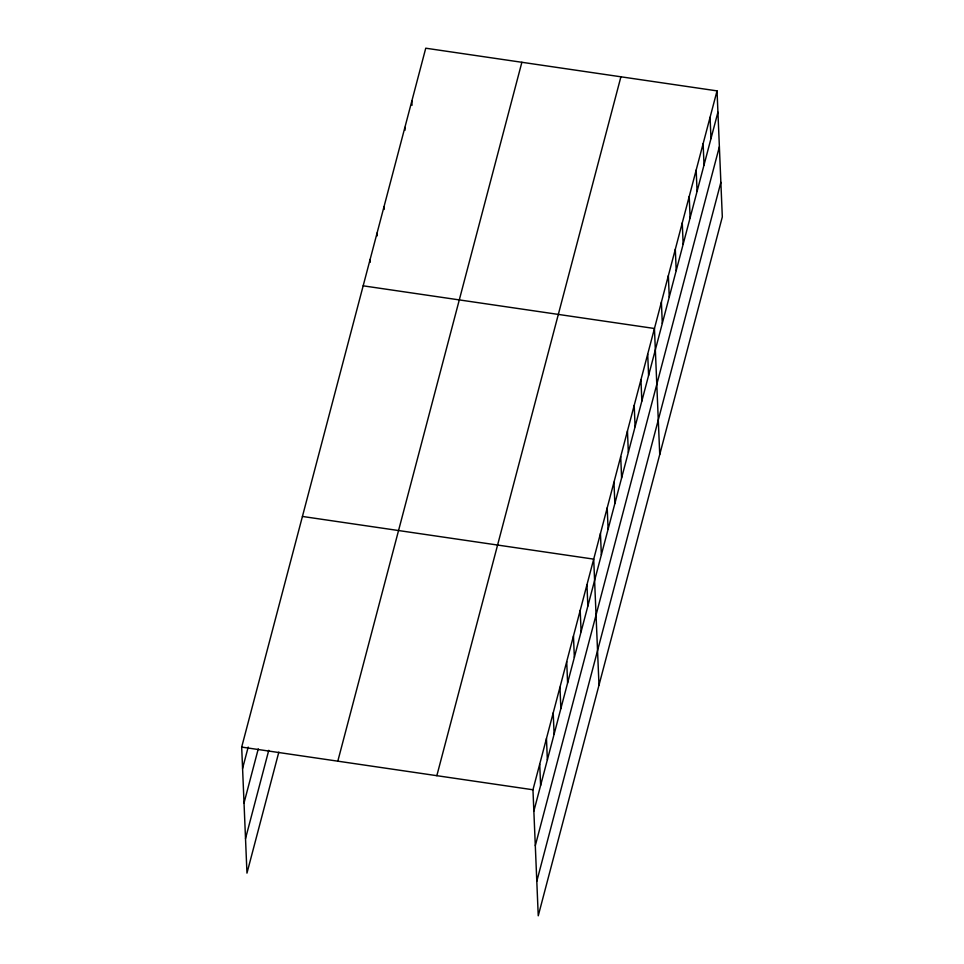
<?xml version="1.0" encoding="UTF-8"?>
<svg xmlns="http://www.w3.org/2000/svg" width="964" height="964" viewBox="0 0 964 964"><rect width="100%" height="100%" fill="white"/><g stroke="black" fill="none" stroke-linecap="round" stroke-linejoin="round"><path stroke-width="1.45" d="M278.837 752.113L246.965 873.119L241.687 747.088L425.751 48.2L717.035 90.881L722.313 216.912L538.249 915.8L532.959 789.769L717.035 90.881M242.579 768.416L248.206 747.064M244.025 802.964L258.268 748.871M245.519 838.572L268.763 750.305M337.81 761.174L521.873 62.286M436.837 775.683L620.912 76.795M533.863 811.086L717.927 112.198M535.309 845.645L719.373 146.757M536.803 881.241L720.867 182.353M363.175 285.826L654.448 328.495L659.738 454.538M302.431 516.451L593.704 559.132L598.993 685.163M241.687 747.088L532.959 789.769M710.082 117.283L710.974 138.611M703.13 143.684L704.021 165.013M696.177 170.086L697.068 191.414M689.224 196.487L690.116 217.816M682.271 222.889L683.163 244.217M675.318 249.29L676.21 270.619M668.353 275.692L669.257 297.02M661.4 302.094L662.304 323.422M647.7 354.125L648.591 375.454M640.952 379.756L641.843 401.072M634.204 405.374L635.095 426.703M627.456 431.004L628.347 452.333M620.708 456.635L621.599 477.951M613.96 482.253L614.851 503.582M607.212 507.883L608.103 529.212M600.452 533.502L601.355 554.83M586.956 584.762L587.847 606.079M580.207 610.381L581.099 631.709M573.46 636.011L574.351 657.34M566.712 661.641L567.603 682.958M559.964 687.26L560.855 708.588M553.216 712.89L554.107 734.219M546.468 738.52L547.359 759.837M539.707 764.139L540.611 785.467M411.845 101.003L412.026 105.269M404.892 127.405L405.013 130.248M384.034 206.609L384.154 209.453M377.081 233.023L377.201 235.855M370.128 259.424L370.248 262.268"/></g></svg>
